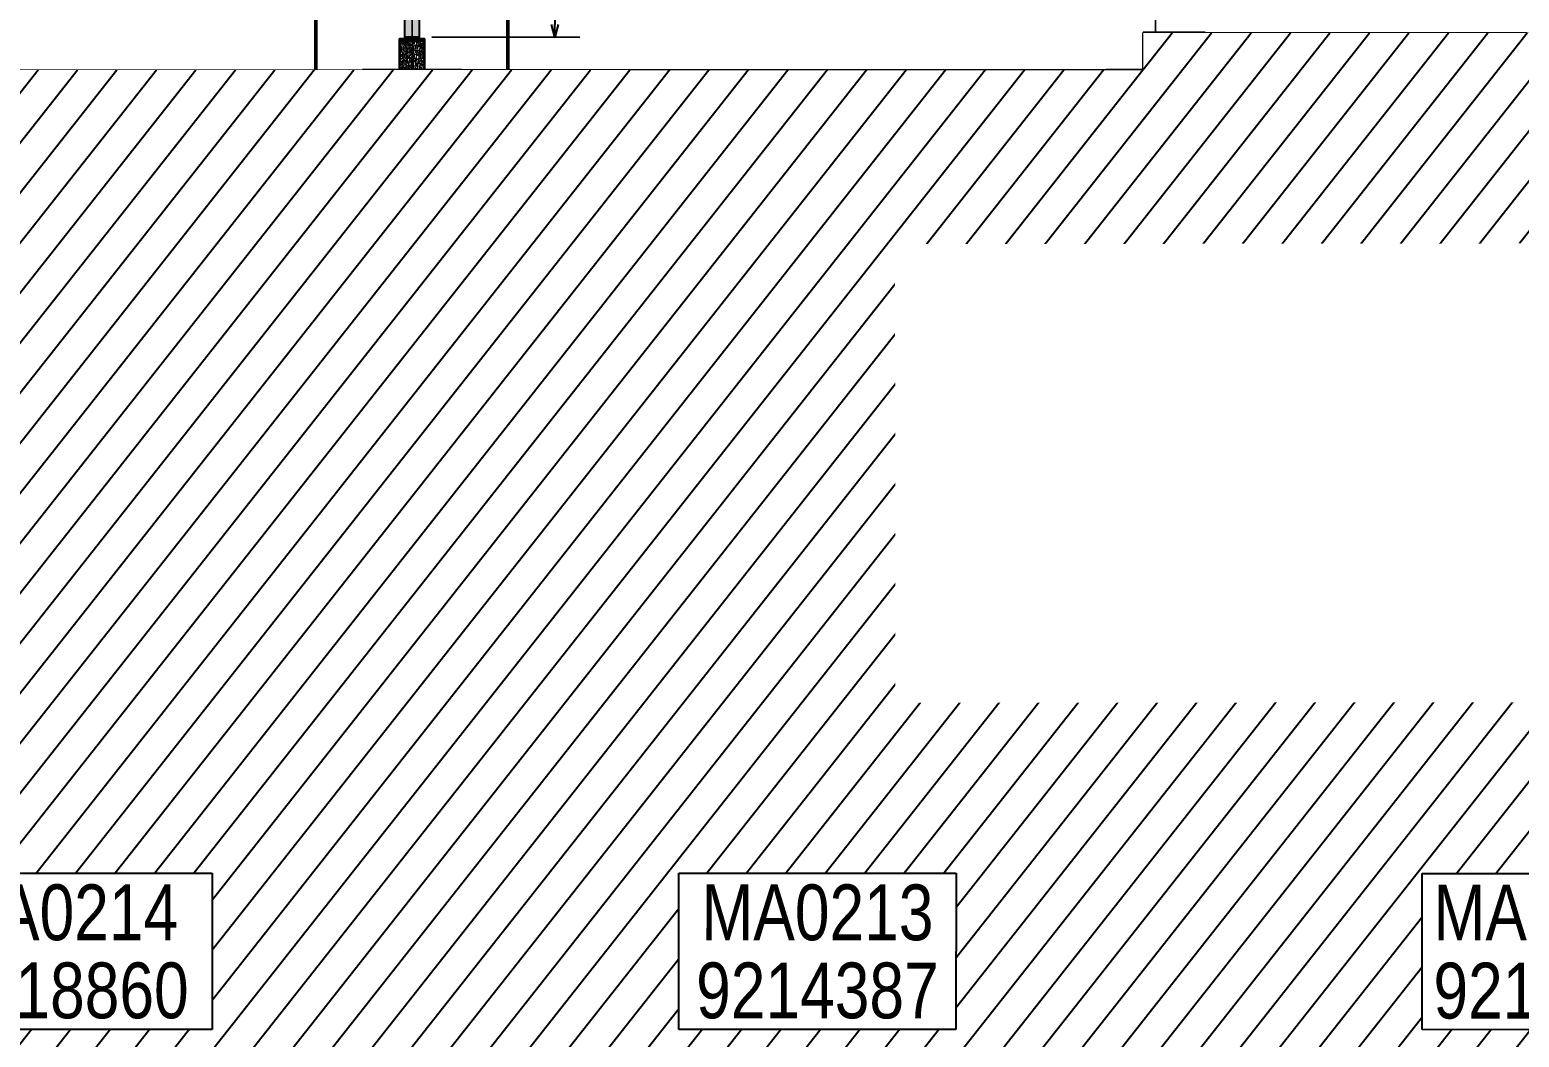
# Model space of a CAD drawing. Header units: centimetres. Extents: x -6122352 to 4157695, y -1694241 to 1947892.
# Drawn here: x 237721 to 249741, y -187120 to -178995 of the extents above; entities that cross this region are included whole.
import ezdxf
from ezdxf.xclip import XClip

# ---------------------------------------------------------------- set-up
doc = ezdxf.new("R2010")
doc.units = ezdxf.units.CM
doc.header["$MEASUREMENT"] = 0
doc.header["$XCLIPFRAME"] = 2
doc.header["$PDMODE"] = 66
doc.header["$PDSIZE"] = 100
for name, pattern in [('DASHED2', [0.375, 0.25, -0.125]), ('XR-AR-END-SETTING OUT PLAN$0$23585-XR-AR-END-GROUND FLOOR$0$23261-XR-AR-SI-GF$0$HIDDEN', [0.375, 0.25, -0.125]), ('XR-AR-END-SETTING OUT PLAN$0$23585-XR-AR-END-GROUND FLOOR$0$HIDDEN', [0.375, 0.25, -0.125]), ('XR-AR-END-SETTING OUT PLAN$0$23585-XR-AR-END-GROUND FLOOR$0$XR-END-GROUND FLOOR PLAN$0$HIDDEN', [9.525, 6.35, -3.175]), ('XR-AR-MID-SETTING OUT FOR MASTER$0$23585-XR-AR-MID-GROUND FLOOR$0$23261-XR-AR-SI-GF$0$HIDDEN', [0.375, 0.25, -0.125]), ('XR-AR-MID-SETTING OUT FOR MASTER$0$23585-XR-AR-MID-GROUND FLOOR$0$945-4P-1-101-GROUND FLOOR PLAN$0$XR-MIDDLE-GROUND FLOOR PLAN$0$HIDDEN', [9.525, 6.35, -3.175]), ('XR-AR-MID-SETTING OUT FOR MASTER$0$23585-XR-AR-MID-GROUND FLOOR$0$945-4P-1-101-GROUND FLOOR PLAN$0$XR-MIDDLE-GROUND FLOOR PLAN$0$HIDDEN2', [0.1875, 0.125, -0.0625])]:
    doc.linetypes.add(name, pattern=pattern)
doc.layers.add('23585-XR-AR-DAMAC PLOT LIMITS$0$1-End units', color=7, linetype='Continuous', lineweight=5, true_color=0xf8991e)
for name, color, linetype, lineweight in [('23585-XR-AR-DAMAC PLOT LIMITS$0$1-Mid units', 41, 'Continuous', 5), ('@ Foundations', 4, 'DASHED2', 50), ('A-ANNO-TEXT', 3, 'Continuous', 25), ('XR-AR-END-SETTING OUT PLAN$0$23585-XR-AR-END-GROUND FLOOR$0$A-FLOR-OVHD', 9, 'XR-AR-END-SETTING OUT PLAN$0$23585-XR-AR-END-GROUND FLOOR$0$23261-XR-AR-SI-GF$0$HIDDEN', 15), ('XR-AR-END-SETTING OUT PLAN$0$23585-XR-AR-END-GROUND FLOOR$0$A-FLOR-UNDR', 8, 'XR-AR-END-SETTING OUT PLAN$0$23585-XR-AR-END-GROUND FLOOR$0$HIDDEN', 5), ('XR-AR-END-SETTING OUT PLAN$0$23585-XR-AR-END-GROUND FLOOR$0$A-GLAZ-SILL', 8, 'Continuous', 5), ('XR-AR-END-SETTING OUT PLAN$0$23585-XR-AR-END-GROUND FLOOR$0$A-GLAZ-WNDO', 232, 'Continuous', 9), ('XR-AR-END-SETTING OUT PLAN$0$23585-XR-AR-END-GROUND FLOOR$0$A-WALL', 7, 'Continuous', 30), ('XR-AR-END-SETTING OUT PLAN$0$23585-XR-AR-END-GROUND FLOOR$0$S-COLS', 51, 'Continuous', 40), ('XR-AR-END-SETTING OUT PLAN$0$23585-XR-AR-END-GROUND FLOOR$0$S-COLS-PATT', 8, 'Continuous', 5), ('XR-AR-MID-SETTING OUT FOR MASTER$0$23585-XR-AR-MID-GROUND FLOOR$0$$A-GLAZ-WNDO', 232, 'Continuous', 9), ('XR-AR-MID-SETTING OUT FOR MASTER$0$23585-XR-AR-MID-GROUND FLOOR$0$$A-WALL', 1, 'Continuous', 5), ('XR-AR-MID-SETTING OUT FOR MASTER$0$23585-XR-AR-MID-GROUND FLOOR$0$A-DOOR-FULL', 1, 'Continuous', 9), ('XR-AR-MID-SETTING OUT FOR MASTER$0$23585-XR-AR-MID-GROUND FLOOR$0$A-EQUP-KITN-PLAN', 202, 'Continuous', 9), ('XR-AR-MID-SETTING OUT FOR MASTER$0$23585-XR-AR-MID-GROUND FLOOR$0$A-FLOR-OVHD', 9, 'XR-AR-MID-SETTING OUT FOR MASTER$0$23585-XR-AR-MID-GROUND FLOOR$0$23261-XR-AR-SI-GF$0$HIDDEN', 15), ('XR-AR-MID-SETTING OUT FOR MASTER$0$23585-XR-AR-MID-GROUND FLOOR$0$A-GLAZ-SILL', 8, 'Continuous', 5), ('XR-AR-MID-SETTING OUT FOR MASTER$0$23585-XR-AR-MID-GROUND FLOOR$0$A-GLAZ-WNDO', 232, 'Continuous', 9), ('XR-AR-MID-SETTING OUT FOR MASTER$0$23585-XR-AR-MID-GROUND FLOOR$0$A-WALL', 7, 'Continuous', 30), ('XR-AR-MID-SETTING OUT FOR MASTER$0$23585-XR-AR-MID-GROUND FLOOR$0$S-COLS', 51, 'Continuous', 40)]:
    doc.layers.add(name, color=color, linetype=linetype, lineweight=lineweight)
for name, color, linetype in [('@MI-REF LAYER', 7, 'Continuous'), ('@MI-TYPE-02', 6, 'Continuous'), ('A-GLASS HATCH', 7, 'Continuous'), ('B_TH_6', 7, 'Continuous'), ('XR-AR-END-SETTING OUT PLAN$0$23585-XR-AR-END-GROUND FLOOR$0$A-Flor-Hral', 3, 'Continuous'), ('XR-AR-END-SETTING OUT PLAN$0$23585-XR-AR-END-GROUND FLOOR$0$A-Flor-Strs', 1, 'Continuous'), ('XR-AR-MID-SETTING OUT FOR MASTER$0$23585-XR-AR-MID-GROUND FLOOR$0$A-Flor-Hral', 3, 'Continuous'), ('XR-AR-MID-SETTING OUT FOR MASTER$0$23585-XR-AR-MID-GROUND FLOOR$0$A-Flor-Strs', 1, 'Continuous'), ('XR-AR-MID-SETTING OUT FOR MASTER$0$23585-XR-AR-MID-GROUND FLOOR$0$G-SHAD-20', 251, 'Continuous'), ('XR-AR-MID-SETTING OUT FOR MASTER$0$23585-XR-AR-MID-GROUND FLOOR$0$GS-HATCH-FLOOR TILE', 251, 'Continuous')]:
    doc.layers.add(name, color=color, linetype=linetype)
doc.styles.add('Schueco-BEMSTIL', font='isocpeur.ttf', dxfattribs={"width": 0.9})
doc.styles.add('Xref group 33-41$0$Overall SOP Plan$0$LAC-609-NG10-1-XREF-GRID-125SC$0$GRID-DIM-NO', font='arial.ttf', dxfattribs={"width": 0.8})
doc.dimstyles.new('MI- JWC-TXT-2.5 MM', dxfattribs={"dimscale": 1.5, "dimtxt": 2.5, "dimasz": 1, "dimexe": 2, "dimexo": 1, "dimgap": 1, "dimtad": 1, "dimdec": 0, "dimdsep": 46, "dimtxsty": 'Schueco-BEMSTIL', "dimblk": 'OPEN30', "dimcen": 0, "dimdle": 2, "dimclrd": 140, "dimclre": 8, "dimclrt": 40, "dimadec": 0, "dimazin": 2, "dimtfac": 1, "dimtdec": 0, "dimtix": 1, "dimtmove": 2, "dimatfit": 3, "dimldrblk": 'OPEN', "dimfxl": 2, "dimlwd": -1, "dimlwe": -1, "dimarcsym": 0})

# ---------------------------------------------------------------- blocks, each defined once
blk = doc.blocks.new('23585-XR-AR-DAMAC PLOT LIMITS')
at = {"layer": '23585-XR-AR-DAMAC PLOT LIMITS$0$1-End units', "color": 251, "true_color": 0x636466}
blk.add_lwpolyline([(496711.173, 2768951.318), (496704.993, 2768944.574), (496687.298, 2768960.788), (496693.479, 2768967.533)], close=True, dxfattribs=at)
at = {"layer": '23585-XR-AR-DAMAC PLOT LIMITS$0$1-Mid units', "color": 251, "true_color": 0x636466}
for points in [[(496683.245, 2768956.364), (496687.298, 2768960.788), (496704.993, 2768944.574), (496700.94, 2768940.15)], [(496679.192, 2768951.941), (496683.245, 2768956.364), (496700.94, 2768940.15), (496696.887, 2768935.727)]]:
    blk.add_lwpolyline(points, close=True, dxfattribs=at)
blk = doc.blocks.new('A$Cf093b529')
at = {"layer": 'A-ANNO-TEXT'}
blk.add_blockref('23585-XR-AR-DAMAC PLOT LIMITS', (-495391.99, -2768603.442), dxfattribs=at)
blk = doc.blocks.new('*U36')
at = {"linetype": 'XR-AR-END-SETTING OUT PLAN$0$23585-XR-AR-END-GROUND FLOOR$0$XR-END-GROUND FLOOR PLAN$0$HIDDEN', "ltscale": 0.2}
blk.add_lwpolyline([(672, 0, 0, 0, 0), (125, 0, 16.7, 16.7, 0), (62, -172, 16.7, 16.7, 0), (-62, 172, 16.7, 16.7, 0), (-125, 0, 0, 0, 0), (-772, 0, 0, 0, 0)], format="xyseb", dxfattribs=at)
blk = doc.blocks.new('XR-AR-END-SETTING OUT PLAN$0$23585-XR-AR-END-GROUND FLOOR$0$A$C75a8815d')
at = {"layer": 'XR-AR-END-SETTING OUT PLAN$0$23585-XR-AR-END-GROUND FLOOR$0$S-COLS', "color": 252, "lineweight": 30}
for points in [[(6050, 13228), (6050, 12228), (6250, 12228), (6250, 13228)], [(6050, 10645), (6050, 9445), (6250, 9445), (6250, 10645)]]:
    blk.add_lwpolyline(points, close=True, dxfattribs=at)
blk = doc.blocks.new('XR-AR-END-SETTING OUT PLAN')
at = {"layer": 'XR-AR-END-SETTING OUT PLAN$0$23585-XR-AR-END-GROUND FLOOR$0$A-Flor-Hral', "color": 8}
for p, q in [((7060, 13800), (9050, 13800)), ((7060, 13750), (7060, 13800)), ((7060, 13750), (9050, 13750)), ((7060, 12850), (8050, 12850)), ((7060, 12800), (7060, 12850)), ((7060, 12800), (8000, 12800)), ((8000, 11527), (8000, 12800)), ((8050, 11545), (8050, 12850))]:
    blk.add_line(p, q, dxfattribs=at)
at = {"layer": 'XR-AR-END-SETTING OUT PLAN$0$23585-XR-AR-END-GROUND FLOOR$0$A-Flor-Strs', "color": 8}
for p, q in [((7110, 13850), (9050, 13850)), ((7110, 13800), (7110, 13850)), ((7390, 13800), (7390, 13850)), ((7670, 13800), (7670, 13850)), ((7950, 13800), (7950, 13850)), ((7110, 12850), (7110, 13750)), ((7390, 12850), (7390, 13750)), ((7670, 12850), (7670, 13750)), ((7950, 12850), (7950, 13750)), ((7110, 12750), (7110, 12800)), ((7390, 12750), (7390, 12800)), ((7670, 12750), (7670, 12800)), ((7950, 12800), (7950, 11509)), ((7950, 12750), (8000, 12750)), ((8050, 12750), (9050, 12750)), ((8000, 12470), (7950, 12470)), ((8050, 12470), (9050, 12470)), ((8000, 12190), (7950, 12190)), ((8050, 12190), (9050, 12190)), ((8000, 11910), (7950, 11910)), ((8050, 11910), (9050, 11910))]:
    blk.add_line(p, q, dxfattribs=at)
blk.add_lwpolyline([(8550, 12190), (8550, 13300), (7110, 13300)], dxfattribs=at)
at = {"layer": 'XR-AR-END-SETTING OUT PLAN$0$23585-XR-AR-END-GROUND FLOOR$0$A-Flor-Strs', "color": 8, "const_width": 20}
blk.add_lwpolyline([(8325, 12330), (8550, 12190), (8775, 12330)], dxfattribs=at)
at = {"layer": 'XR-AR-END-SETTING OUT PLAN$0$23585-XR-AR-END-GROUND FLOOR$0$A-Flor-Strs', "color": 8}
blk.add_circle((7110, 13300), 41.8, dxfattribs=at)
at = {"layer": 'XR-AR-END-SETTING OUT PLAN$0$23585-XR-AR-END-GROUND FLOOR$0$A-FLOR-UNDR', "color": 8, "ltscale": 5}
blk.add_line((7950, 12650), (9050, 12650), dxfattribs=at)
at = {"layer": 'XR-AR-END-SETTING OUT PLAN$0$23585-XR-AR-END-GROUND FLOOR$0$A-GLAZ-SILL', "color": 252}
blk.add_line((3550, 19523), (8750, 19523), dxfattribs=at)
at = {"layer": 'XR-AR-END-SETTING OUT PLAN$0$23585-XR-AR-END-GROUND FLOOR$0$A-GLAZ-WNDO', "color": 252}
for p, q in [((6150, 19773), (8750, 19773)), ((7410, 19623), (7410, 19773)), ((7460, 19773), (7460, 19623)), ((8700, 19623), (8700, 19773)), ((8750, 19773), (8750, 19523)), ((8750, 19623), (6150, 19623))]:
    blk.add_line(p, q, dxfattribs=at)
blk.add_lwpolyline([(7460, 19723), (8700, 19723)], dxfattribs=at)
for points in [[(6150, 19563), (6230, 19563), (6230, 19613), (6150, 19613)], [(6230, 19563), (7440, 19563), (7440, 19613), (6230, 19613)], [(7520, 19563), (7440, 19563), (7440, 19613), (7520, 19613)]]:
    blk.add_lwpolyline(points, close=True, dxfattribs=at)
at = {"layer": 'XR-AR-END-SETTING OUT PLAN$0$23585-XR-AR-END-GROUND FLOOR$0$A-WALL', "color": 8}
for points in [[(9250, 19773), (8750, 19773), (8750, 19523), (9250, 19523)], [(9250, 6650), (9050, 6650), (9050, 8750), (6850, 8750), (6850, 8700), (6750, 8700), (6750, 8750), (6650, 8750), (6650, 8850), (6950, 8850), (6950, 8900), (7050, 8900), (7050, 8850), (9050, 8850), (9050, 10350), (7050, 10350), (7050, 9800), (6950, 9800), (6950, 10550), (7050, 10550), (7050, 10450), (9050, 10450), (9050, 19523), (9250, 19523)], [(7150, 12100), (7100, 12100), (7100, 11550), (7150, 11550)]]:
    blk.add_lwpolyline(points, close=True, dxfattribs=at)
blk.add_lwpolyline([(7250, 12200), (7250, 11450), (6950, 11450), (6950, 12750), (7950, 12750), (7950, 12650), (7100, 12650), (7100, 12200), (7250, 12200), (7250, 12200), (7250, 12200)], dxfattribs=at)
at = {"layer": 'XR-AR-END-SETTING OUT PLAN$0$23585-XR-AR-END-GROUND FLOOR$0$S-COLS-PATT', "color": 8}
for p, q in [((7100, 12100), (7137, 12100)), ((7142, 12100), (7150, 12100)), ((7200, 12100), (7250, 12100))]:
    blk.add_line(p, q, dxfattribs=at)
at = {"layer": 'XR-AR-END-SETTING OUT PLAN$0$23585-XR-AR-END-GROUND FLOOR$0$A-FLOR-OVHD', "color": 8, "xscale": -0.999999999999999, "rotation": 199.9831065219304}
blk.add_blockref('*U36', (8500, 11710), dxfattribs=at)
at = {"layer": 'XR-AR-END-SETTING OUT PLAN$0$23585-XR-AR-END-GROUND FLOOR$0$S-COLS-PATT', "color": 8}
blk.add_blockref('XR-AR-END-SETTING OUT PLAN$0$23585-XR-AR-END-GROUND FLOOR$0$A$C75a8815d', (3000, 5500), dxfattribs=at)
blk = doc.blocks.new('END UNIT')
at = {"xscale": 0.001, "yscale": 0.001, "zscale": 0.001}
blk.add_blockref('XR-AR-END-SETTING OUT PLAN', (-9.15, 0), dxfattribs=at)
blk = doc.blocks.new('XR-AR-MID-SETTING OUT FOR MASTER$0$23585-XR-AR-MID-GROUND FLOOR$0$945-4P-1-101-GROUND FLOOR PLAN$0$XR-MIDDLE-GROUND FLOOR PLAN$0$A$C446944C1')
at = {"layer": 'XR-AR-MID-SETTING OUT FOR MASTER$0$23585-XR-AR-MID-GROUND FLOOR$0$A-GLAZ-SILL', "color": 252}
blk.add_line((0, 0), (5.2, 0), dxfattribs=at)
for points in [[(2.208, -0.023), (2.208, -0.124), (2.094, -0.074), (2.208, -0.023)], [(2.992, -0.023), (2.992, -0.124), (3.106, -0.074), (2.992, -0.023)]]:
    blk.add_lwpolyline(points, dxfattribs=at)
at = {"layer": 'XR-AR-MID-SETTING OUT FOR MASTER$0$23585-XR-AR-MID-GROUND FLOOR$0$A-GLAZ-WNDO', "color": 252}
for p, q in [((5.2, 0.25), (0, 0.25)), ((0, 0.25), (0, 0)), ((0.05, 0.1), (0.05, 0.25)), ((1.285, 0.25), (1.285, 0.1)), ((1.335, 0.1), (1.335, 0.25)), ((3.865, 0.1), (3.865, 0.25)), ((3.915, 0.25), (3.915, 0.1)), ((5.15, 0.1), (5.15, 0.25)), ((5.2, 0.25), (5.2, 0)), ((0, 0.1), (2.6, 0.1)), ((5.2, 0.1), (2.6, 0.1))]:
    blk.add_line(p, q, dxfattribs=at)
for points in [[(1.285, 0.2), (0.05, 0.2)], [(3.915, 0.2), (5.15, 0.2)]]:
    blk.add_lwpolyline(points, dxfattribs=at)
for points in [[(1.225, 0.04), (1.305, 0.04), (1.305, 0.09), (1.225, 0.09)], [(2.52, 0.04), (1.305, 0.04), (1.305, 0.09), (2.52, 0.09)], [(2.6, 0.04), (2.52, 0.04), (2.52, 0.09), (2.6, 0.09)], [(2.6, 0.04), (2.68, 0.04), (2.68, 0.09), (2.6, 0.09)], [(2.68, 0.04), (3.895, 0.04), (3.895, 0.09), (2.68, 0.09)], [(3.975, 0.04), (3.895, 0.04), (3.895, 0.09), (3.975, 0.09)]]:
    blk.add_lwpolyline(points, close=True, dxfattribs=at)
blk = doc.blocks.new('XR-AR-MID-SETTING OUT FOR MASTER$0$23585-XR-AR-MID-GROUND FLOOR$0$945-4P-1-101-GROUND FLOOR PLAN$0$XR-MIDDLE-GROUND FLOOR PLAN$0$BREAK LINE1')
blk.add_lwpolyline([(648, -6, 0, 0, 0), (101, -6, 16.7, 16.7, 0), (38, -178, 16.7, 16.7, 0), (-87, 166, 16.7, 16.7, 0), (-149, -6, 0, 0, 0), (-912, -6, 0, 0, 0)], format="xyseb")
blk = doc.blocks.new('XR-AR-MID-SETTING OUT FOR MASTER$0$23585-XR-AR-MID-GROUND FLOOR$0$945-4P-1-101-GROUND FLOOR PLAN$0$XR-MIDDLE-GROUND FLOOR PLAN$0$WRFWF')
at = {"layer": 'XR-AR-MID-SETTING OUT FOR MASTER$0$23585-XR-AR-MID-GROUND FLOOR$0$A-FLOR-OVHD', "linetype": 'XR-AR-MID-SETTING OUT FOR MASTER$0$23585-XR-AR-MID-GROUND FLOOR$0$945-4P-1-101-GROUND FLOOR PLAN$0$XR-MIDDLE-GROUND FLOOR PLAN$0$HIDDEN', "ltscale": 0.1}
for p, q in [((9250, 14090), (9250, 9909)), ((10350, 14089), (9250, 14089)), ((10350, 13809), (9250, 13809)), ((10350, 13529), (9250, 13529)), ((10350, 13249), (9250, 13249)), ((10350, 12969), (9250, 12969)), ((10350, 12689), (9250, 12689)), ((10350, 12409), (9250, 12409)), ((10350, 12129), (9250, 12129)), ((10350, 11849), (9250, 11849)), ((10350, 11569), (9250, 11569)), ((10350, 11289), (9250, 11289)), ((10350, 11009), (9250, 11009)), ((10350, 11009), (10350, 9909)), ((10350, 9909), (9250, 9909))]:
    blk.add_line(p, q, dxfattribs=at)
blk.add_lwpolyline([(10350, 14370), (10350, 11009)], dxfattribs=at)
blk = doc.blocks.new('XR-AR-MID-SETTING OUT FOR MASTER$0$23585-XR-AR-MID-GROUND FLOOR$0$945-4P-1-101-GROUND FLOOR PLAN$0$XR-MIDDLE-GROUND FLOOR PLAN$0$ASDASDASD')
blk.add_wipeout([(-42428, 24502), (-42278, 24502), (-42278, 24052), (-42428, 24052)])
blk.add_hatch(color=256).paths.add_polyline_path([(-42428, 24502), (-42278, 24502), (-42428, 24052)])
for p, q in [((-42278, 24502), (-42428, 24502)), ((-42428, 24502), (-42428, 24052)), ((-42428, 24052), (-42278, 24502)), ((-42278, 24052), (-42278, 24502)), ((-42428, 24052), (-42278, 24052))]:
    blk.add_line(p, q)
blk = doc.blocks.new('*U130')
for points in [[(91, 0), (41, 0), (41, 1021), (91, 1021)], [(0, 0), (38, 0), (38, -50), (50, -50), (50, -122), (0, -122)], [(1100, 0), (1062, 0), (1062, -50), (1050, -50), (1050, -122), (1100, -122)]]:
    blk.add_lwpolyline(points, close=True)
at = {"color": 8, "linetype": 'XR-AR-MID-SETTING OUT FOR MASTER$0$23585-XR-AR-MID-GROUND FLOOR$0$945-4P-1-101-GROUND FLOOR PLAN$0$XR-MIDDLE-GROUND FLOOR PLAN$0$HIDDEN2'}
blk.add_arc((41, 0), 1021, 0, 90, dxfattribs=at)
at = {"layer": 'XR-AR-MID-SETTING OUT FOR MASTER$0$23585-XR-AR-MID-GROUND FLOOR$0$A-GLAZ-SILL', "linetype": 'XR-AR-MID-SETTING OUT FOR MASTER$0$23585-XR-AR-MID-GROUND FLOOR$0$945-4P-1-101-GROUND FLOOR PLAN$0$XR-MIDDLE-GROUND FLOOR PLAN$0$HIDDEN2', "ltscale": 3}
blk.add_lwpolyline([(0, 0), (1100, 0), (1100, -122), (0, -122)], close=True, dxfattribs=at)
blk = doc.blocks.new('XR-AR-MID-SETTING OUT FOR MASTER$0$23585-XR-AR-MID-GROUND FLOOR$0$A$C08698786')
at = {"layer": 'XR-AR-MID-SETTING OUT FOR MASTER$0$23585-XR-AR-MID-GROUND FLOOR$0$S-COLS', "color": 252, "lineweight": 30}
for points in [[(5900, 19473), (5900, 18773), (6100, 18773), (6100, 19473)], [(-100, 18728), (-100, 17728), (100, 17728), (100, 18728)], [(-100, 16145), (-100, 14945), (100, 14945), (100, 16145)], [(5900, 15688), (5900, 14688), (6100, 14688), (6100, 15688)]]:
    blk.add_lwpolyline(points, close=True, dxfattribs=at)
blk = doc.blocks.new('XR-AR-MID-SETTING OUT FOR MASTER')
h = blk.add_hatch()
h.set_pattern_fill('AR-CONC', color=8, scale=0.2, angle=90)
h.set_pattern_definition([(140, (-1262400.084, -115249.566), (3.1878171, 36.4369338), [3.81, -41.91]), (85, (-1262400.084, -115249.566), (-38.211369, -7.0486843), [3.048, -33.5281168]), (190.4514447, (-1262399.82, -115246.53), (-35.0235504, 29.3882494), [3.2380018, -35.6180489]), (136.1842, (-1262410.244, -115249.566), (8.4084656, 54.2158082), [5.715, -62.865]), (186.6355576, (-1262409.543, -115245.05), (-49.485225, 47.4808268), [4.8570046, -53.4271216]), (81.184151, (-1262410.244, -115249.566), (-49.485225, 47.4808268), [4.5719934, -50.2919464]), (111, (-1262407.704, -115244.486), (20.45303964, 30.32287825), [3.81, -41.91]), (56, (-1262407.704, -115244.486), (-36.8375932, 12.3604057), [3.048, -33.528]), (161.451445, (-1262406, -115241.96), (-16.3845538, 42.6832839), [3.2380018, -35.6179875]), (127.5, (-1262400.084, -115249.566), (-16.91100777, 0.61772065), [0, -33.1216, 0, -34.036, 0, -33.655]), (97.5, (-1262400.084, -115249.566), (-20.03611496, 13.3639325), [0, -19.4056, 0, -32.3596, 0, -12.827]), (57.5, (-1262400.084, -115260.894), (1.1457488, 27.11811903), [0, -12.7, 0, -39.624, 0, -52.578]), (47.5, (-1262400.084, -115265.974), (-5.0852982, 29.62583628), [0, -16.51, 0, -26.3144, 0, -37.338])])
h.paths.add_polyline_path([(6000, 19703), (5900, 19703), (5900, 19473), (6000, 19473)])
h.paths.add_polyline_path([(6100, 19703), (6000, 19703), (6000, 19473), (6100, 19473)])
for points in [[(6100, 19703), (6100, 19723), (5900, 19723), (5900, 19703)], [(5900, 19473), (5900, 19703), (6100, 19703), (6100, 19473)]]:
    blk.add_lwpolyline(points)
at = {"layer": 'XR-AR-MID-SETTING OUT FOR MASTER$0$23585-XR-AR-MID-GROUND FLOOR$0$A-EQUP-KITN-PLAN', "color": 8}
for p, q in [((3900, 15203), (5500, 15203)), ((3900, 14953), (3900, 15203)), ((5500, 14953), (5500, 15203)), ((3500, 14253), (5300, 14253)), ((5300, 12103), (5300, 14253)), ((4405, 12103), (5300, 12103)), ((4405, 11503), (4405, 12103))]:
    blk.add_line(p, q, dxfattribs=at)
at = {"layer": 'XR-AR-MID-SETTING OUT FOR MASTER$0$23585-XR-AR-MID-GROUND FLOOR$0$A-Flor-Hral', "color": 8}
blk.add_lwpolyline([(100, 14903), (2090, 14903), (2090, 14853), (100, 14853)], dxfattribs=at)
at = {"layer": 'XR-AR-MID-SETTING OUT FOR MASTER$0$23585-XR-AR-MID-GROUND FLOOR$0$A-FLOR-OVHD', "color": 8, "linetype": 'XR-AR-MID-SETTING OUT FOR MASTER$0$23585-XR-AR-MID-GROUND FLOOR$0$23261-XR-AR-SI-GF$0$HIDDEN', "ltscale": 5}
for p, q in [((5500, 14953), (3900, 14953)), ((3900, 14853), (5500, 14853)), ((5580, 12103), (5580, 14853)), ((3400, 14153), (3400, 12203)), ((3500, 12203), (3500, 14153)), ((5900, 12003), (5400, 11503)), ((5400, 12003), (5900, 11503))]:
    blk.add_line(p, q, dxfattribs=at)
blk.add_lwpolyline([(2750, 12003), (3250, 12003), (3250, 11503), (2750, 11503)], close=True, dxfattribs=at)
for points in [[(2750, 12003), (3250, 11503)], [(2750, 11503), (3250, 12003)]]:
    blk.add_lwpolyline(points, dxfattribs=at)
at = {"layer": 'XR-AR-MID-SETTING OUT FOR MASTER$0$23585-XR-AR-MID-GROUND FLOOR$0$A-Flor-Strs', "color": 8}
for p, q in [((2040, 14953), (100, 14953)), ((1200, 14953), (1200, 14903)), ((1480, 14953), (1480, 14903)), ((1760, 14953), (1760, 14903)), ((2040, 14953), (2040, 14903)), ((1200, 14853), (1200, 13953)), ((1480, 14853), (1480, 13953)), ((1760, 14853), (1760, 13953)), ((2040, 14853), (2040, 13953)), ((1100, 13853), (100, 13853)), ((1200, 13853), (1200, 13573)), ((1480, 13903), (1480, 13853)), ((1760, 13903), (1760, 13853)), ((2040, 13903), (2040, 13853)), ((1100, 13573), (100, 13573)), ((1200, 13573), (1150, 13573))]:
    blk.add_line(p, q, dxfattribs=at)
blk.add_lwpolyline([(1200, 13903), (1200, 13853), (1150, 13853)], dxfattribs=at)
at = {"layer": 'XR-AR-MID-SETTING OUT FOR MASTER$0$23585-XR-AR-MID-GROUND FLOOR$0$A-Flor-Strs', "color": 8, "const_width": 15}
blk.add_lwpolyline([(455, 13685), (650, 13573), (845, 13685)], dxfattribs=at)
at = {"layer": 'XR-AR-MID-SETTING OUT FOR MASTER$0$23585-XR-AR-MID-GROUND FLOOR$0$A-Flor-Strs', "color": 8}
blk.add_circle((2040, 14403), 45, dxfattribs=at)
at = {"layer": 'XR-AR-MID-SETTING OUT FOR MASTER$0$23585-XR-AR-MID-GROUND FLOOR$0$A-WALL', "color": 8}
for points in [[(100, 19473), (400, 19473), (400, 19223), (100, 19223)], [(5900, 19473), (6100, 19473), (6100, 5500), (5900, 5500), (5900, 14853), (5500, 14853), (5500, 14953), (5900, 14953)], [(5600, 19473), (5900, 19473), (5900, 19223), (5600, 19223)], [(3900, 14853), (3900, 14953), (3400, 14953), (3400, 14153), (3500, 14153), (3500, 14853)], [(3400, 12203), (3500, 12203), (3500, 11503), (4400, 11503), (4400, 11253), (3650, 11253), (3650, 11028), (3400, 11028)]]:
    blk.add_lwpolyline(points, close=True, dxfattribs=at)
for points in [[(3500, 14853), (3400, 14853)], [(5700, 12003), (5900, 12003), (5900, 12103), (5300, 12103), (5300, 11503), (5300, 11503), (5300, 11253), (5900, 11253), (5900, 11503), (5400, 11503), (5400, 12003), (5700, 12003)]]:
    blk.add_lwpolyline(points, dxfattribs=at)
at = {"layer": 'XR-AR-MID-SETTING OUT FOR MASTER$0$23585-XR-AR-MID-GROUND FLOOR$0$$A-GLAZ-WNDO', "color": 8, "xscale": -1000, "yscale": 1000, "zscale": 1000}
blk.add_blockref('XR-AR-MID-SETTING OUT FOR MASTER$0$23585-XR-AR-MID-GROUND FLOOR$0$945-4P-1-101-GROUND FLOOR PLAN$0$XR-MIDDLE-GROUND FLOOR PLAN$0$A$C446944C1', (5600, 19223), dxfattribs=at)
at = {"layer": 'XR-AR-MID-SETTING OUT FOR MASTER$0$23585-XR-AR-MID-GROUND FLOOR$0$$A-WALL', "color": 8}
blk.add_blockref('XR-AR-MID-SETTING OUT FOR MASTER$0$23585-XR-AR-MID-GROUND FLOOR$0$945-4P-1-101-GROUND FLOOR PLAN$0$XR-MIDDLE-GROUND FLOOR PLAN$0$WRFWF', (-9150, -797), dxfattribs=at)
at = {"layer": 'XR-AR-MID-SETTING OUT FOR MASTER$0$23585-XR-AR-MID-GROUND FLOOR$0$A-DOOR-FULL', "color": 8, "xscale": 0.8181820445283869, "yscale": 0.8181820445283869, "zscale": 0.8181820445283869, "rotation": 90}
blk.add_blockref('*U130', (2100, 11150), dxfattribs=at)
at = {"layer": 'XR-AR-MID-SETTING OUT FOR MASTER$0$23585-XR-AR-MID-GROUND FLOOR$0$A-FLOR-OVHD', "color": 8, "linetype": 'XR-AR-MID-SETTING OUT FOR MASTER$0$23585-XR-AR-MID-GROUND FLOOR$0$23261-XR-AR-SI-GF$0$HIDDEN', "ltscale": 5, "xscale": -0.9999999999999997, "rotation": 194.2810957359752}
blk.add_blockref('XR-AR-MID-SETTING OUT FOR MASTER$0$23585-XR-AR-MID-GROUND FLOOR$0$945-4P-1-101-GROUND FLOOR PLAN$0$XR-MIDDLE-GROUND FLOOR PLAN$0$BREAK LINE1', (675, 13433), dxfattribs=at)
at = {"layer": 'XR-AR-MID-SETTING OUT FOR MASTER$0$23585-XR-AR-MID-GROUND FLOOR$0$G-SHAD-20', "color": 8}
blk.add_blockref('XR-AR-MID-SETTING OUT FOR MASTER$0$23585-XR-AR-MID-GROUND FLOOR$0$945-4P-1-101-GROUND FLOOR PLAN$0$XR-MIDDLE-GROUND FLOOR PLAN$0$ASDASDASD', (44478, -10850), dxfattribs=at)
at = {"layer": 'XR-AR-MID-SETTING OUT FOR MASTER$0$23585-XR-AR-MID-GROUND FLOOR$0$A-Flor-Hral', "color": 8}
blk.add_lwpolyline([(1150, 13560), (1150, 13903), (2090, 13903), (2090, 13953), (1100, 13953), (1100, 13548)], dxfattribs=at)
at = {"layer": 'XR-AR-MID-SETTING OUT FOR MASTER$0$23585-XR-AR-MID-GROUND FLOOR$0$A-Flor-Strs', "color": 8}
blk.add_lwpolyline([(650, 13573), (650, 14403), (2040, 14403)], dxfattribs=at)
at = {"layer": 'XR-AR-MID-SETTING OUT FOR MASTER$0$23585-XR-AR-MID-GROUND FLOOR$0$A-WALL', "color": 8}
for points in [[(100, 19473), (-100, 19473), (-100, 5500), (100, 5500), (100, 8850), (1100, 8850), (1100, 8950), (100, 8950), (100, 10950), (2100, 10950), (2100, 9950), (2200, 9950), (2200, 11150), (2100, 11150), (2100, 11050), (100, 11050)], [(2200, 13653), (2200, 13653), (2200, 13853), (1200, 13853), (1200, 13753), (1850, 13753), (1850, 13103), (2100, 13103), (2100, 12653), (1950, 12653), (1950, 12552), (2100, 12552), (2100, 12050), (2200, 12050), (2200, 13203), (2050, 13203), (2050, 13653), (2200, 13653)], [(1950, 13203), (2000, 13203), (2000, 13653), (1950, 13653)]]:
    blk.add_lwpolyline(points, close=True, dxfattribs=at)
at = {"layer": 'XR-AR-MID-SETTING OUT FOR MASTER$0$23585-XR-AR-MID-GROUND FLOOR$0$GS-HATCH-FLOOR TILE', "color": 8}
blk.add_blockref('XR-AR-MID-SETTING OUT FOR MASTER$0$23585-XR-AR-MID-GROUND FLOOR$0$A$C08698786', (0, 0), dxfattribs=at)
blk = doc.blocks.new('MID UNIT')
at = {"xscale": 0.001, "yscale": 0.001, "zscale": 0.001}
blk.add_blockref('XR-AR-MID-SETTING OUT FOR MASTER', (0, 0), dxfattribs=at)
blk = doc.blocks.new('TH_6')
at = {"xscale": -1}
blk.add_blockref('END UNIT', (495838.305, 2769163.997), dxfattribs=at)
blk.add_blockref('MID UNIT', (495838.305, 2769163.997), dxfattribs=at)
blk.add_blockref('MID UNIT', (495826.305, 2769163.997))
blk = doc.blocks.new('23585-XR-AR-MALDIVE-3$0$TH_6')
at = {"layer": 'B_TH_6', "xscale": 1.000019685734281, "yscale": 1.000019685734281, "zscale": 1.000019685734281}
blk.add_blockref('TH_6', (-9.76, -54.513), dxfattribs=at)
at = {"layer": '@ Foundations', "linetype": 'DASHED2', "ltscale": 25}
for points in [[(495833.08, 2769182.045), (495833.08, 2769184.095), (495831.53, 2769184.095), (495831.53, 2769182.045)], [(495839.656, 2769177.789), (495836.956, 2769177.789), (495836.956, 2769183.139), (495839.656, 2769183.139)], [(495833.28, 2769177.915), (495833.28, 2769180.465), (495831.33, 2769180.465), (495831.33, 2769177.915)], [(495833.48, 2769173.169), (495833.48, 2769176.119), (495831.13, 2769176.119), (495831.13, 2769173.169)]]:
    blk.add_lwpolyline(points, close=True, dxfattribs=at)
blk = doc.blocks.new('_Open30')
at = {"color": 0, "linetype": 'ByBlock', "lineweight": -2}
for p, q in [((-1, 0.27), (0, 0)), ((0, 0), (-1, -0.27)), ((0, 0), (-1, 0))]:
    blk.add_line(p, q, dxfattribs=at)
blk = doc.blocks.new('*D3011')
at = {"layer": '@MI-TYPE-02', "color": 8, "transparency": 16777216}
for p, q in [((30160, -80), (31355, -81)), ((30159, -4267), (31353, -4268))]:
    blk.add_line(p, q, dxfattribs=at)
at = {"layer": '@MI-TYPE-02', "color": 140, "transparency": 16777216}
blk.add_line((31155, -180), (31153, -4168), dxfattribs=at)
at = {"layer": 'Defpoints', "color": 0, "transparency": 16777216}
for p in [(30060, -80), (30059, -4267), (31153, -4268)]:
    blk.add_point(p, dxfattribs=at)
at = {"layer": '@MI-TYPE-02', "color": 140, "transparency": 16777216, "xscale": 100, "yscale": 100, "zscale": 100}
for p, rotation in [((31155, -80), 89.98108695238069), ((31153, -4268), 269.9810869523807)]:
    blk.add_blockref('_Open30', p, dxfattribs=dict(at, rotation=rotation))
at = {"layer": '@MI-TYPE-02', "color": 40, "transparency": 16777216, "insert": (30929, -2174), "char_height": 250, "attachment_point": 5, "rotation": 89.9811, "style": 'Schueco-BEMSTIL'}
blk.add_mtext('4187', dxfattribs=at)
blk = doc.blocks.new('_Open')
at = {"color": 0, "linetype": 'ByBlock', "lineweight": -2}
for p, q in [((-1, 0.2), (0, 0)), ((-1, -0.2), (0, 0)), ((0, 0), (-1, 0))]:
    blk.add_line(p, q, dxfattribs=at)
blk = doc.blocks.new('G8-partition walls')
at = {"layer": 'A-GLASS HATCH'}
h = blk.add_hatch(color=6, dxfattribs=at)
h.dxf.hatch_style = 1
h.paths.add_polyline_path([(29939.9, -80.1), (29939.2, -4267.3), (30059.2, -4267.3), (30059.9, -80.1)])
at = {"layer": '@MI-TYPE-02', "color": 6}
blk.add_lwpolyline([(29939.9, -80.1), (29939.2, -4267.3), (30059.2, -4267.3), (30059.9, -80.1)], close=True, dxfattribs=at)
at = {"layer": '@MI-TYPE-02'}
dim = blk.add_linear_dim(base=(31153.4, -4267.6), p1=(30059.9, -80.1), p2=(30059.2, -4267.3), angle=269.98109, dimstyle='MI- JWC-TXT-2.5 MM', dxfattribs=at)
dim.commit()
dim.dimension.update_dxf_attribs({"geometry": '*D3011', "text_midpoint": (30929.1, -2174)})

msp = doc.modelspace()

# ---------------------------------------------------------------- block references
at = {"layer": '@MI-REF LAYER', "xscale": 1000, "yscale": 1000, "zscale": 1000, "rotation": 312.4882903633292}
msp.add_blockref('A$Cf093b529', (-891608.73293, 539022.72011), dxfattribs=at)

# ---------------------------------------------------------------- next in the draw order: block references
at = {"layer": '@MI-REF LAYER'}
ref = msp.add_blockref('23585-XR-AR-MALDIVE-3$0$TH_6', (-496073033.02275, -2769276523.70792), dxfattribs=dict(at, xscale=1000, yscale=1000, zscale=1000, rotation=359.9900366873122))
XClip(ref).set_block_clipping_path([(495793.2153440099, 2769163.9965278879), (495847.2526438804, 2769163.9980816934), (495847.2535734456, 2769187.9362377487), (495838.3168886402, 2769187.8963888632), (495832.3168848935, 2769187.89635137), (495826.3168800613, 2769187.8963138792), (495820.3168752268, 2769187.8962763874), (495814.3168703942, 2769187.8962388965), (495808.3170107673, 2769187.8963365192), (495802.3170081871, 2769187.8962990278), (495793.2156468914, 2769187.9363993215)])

# ---------------------------------------------------------------- next in the draw order: wipeouts: each hides what was drawn before it
at = {"color": 10}
msp.add_wipeout([(252953.92931, -193292.59913), (252956.45607, -179019.0462), (246707.92775, -179017.94346), (246706.41465, -179318.59646), (210905.45956, -179312.40839), (210905.56034, -179011.7339), (204655.2718, -179010.81745), (204653.18021, -193284.19998), (252953.92313, -193292.59913)], dxfattribs=at).dxf.layer = '@MI-REF LAYER'

# ---------------------------------------------------------------- next in the draw order: hatches: boundary and pattern name
at = {"layer": '@MI-REF LAYER', "transparency": 33554508}
h = msp.add_hatch(dxfattribs=at)
h.set_pattern_fill('ANSI31', color=256, scale=2000, angle=186.72236)
h.paths.add_polyline_path([(252953.92407, -193292.59913), (252956.45607, -179019.0462), (246706.33236, -179019.40476), (246706.41465, -179318.58315), (210905.2087, -179312.35759), (210905.26097, -179011.7338), (204655.27183, -179010.64699), (204653.17897, -193284.19998)])

# ---------------------------------------------------------------- next in the draw order: linework, layer by layer
at = {"layer": '@MI-REF LAYER', "linetype": 'DASHED2', "extrusion": (1.72695e-12, -7.46019e-09, 1), "elevation": -22.45889}
msp.add_lwpolyline([(246804.94799, -178583.73227), (232089.63675, -178597.1245), (231584.33803, -179334.20484)], dxfattribs=at)
at = {"layer": '@MI-REF LAYER', "const_width": 5}
msp.add_lwpolyline([(252953.92407, -193292.59913), (252956.45607, -179019.0462), (246706.33236, -179019.40476), (246706.41465, -179318.58315), (210905.2087, -179312.35759), (210905.26097, -179011.7338), (204655.27183, -179010.64699), (204653.17897, -193284.19998)], close=True, dxfattribs=at)

# ---------------------------------------------------------------- next in the draw order: block references
at = {"layer": '@MI-TYPE-02', "color": 240, "true_color": 0xed1f24}
msp.add_blockref('G8-partition walls', (210806.44585, -174784.88534), dxfattribs=at)

# ---------------------------------------------------------------- next in the draw order: texts
at = {"layer": '@MI-REF LAYER', "color": 7, "char_height": 450, "width": 2056.8768806, "attachment_point": 1, "rotation": 359.988032973, "line_spacing_factor": 0.839439, "style": 'Xref group 33-41$0$Overall SOP Plan$0$LAC-609-NG10-1-XREF-GRID-125SC$0$GRID-DIM-NO', "bg_fill": 19, "box_fill_scale": 1.2, "bg_fill_color": 256, "bg_fill_transparency": 0}
for s, insert in [('MA0214\\P9218860', (237046.0636, -185887.52487)), ('\\pxqc;MA0213 9214387', (243049.3535, -185887.82411)), ('MA0212\\P9213513', (249049.3581, -185889.62544))]:
    msp.add_mtext(s, dxfattribs=dict(at, insert=insert))

# ---------------------------------------------------------------- next in the draw order: wipeouts: each hides what was drawn before it
msp.add_wipeout([(244704.09595, -180723.36641), (251673.5795, -180716.41167), (251677.27167, -184416.40982), (244707.78813, -184423.36457)]).dxf.layer = '@MI-REF LAYER'

doc.saveas('drawing.dxf')
